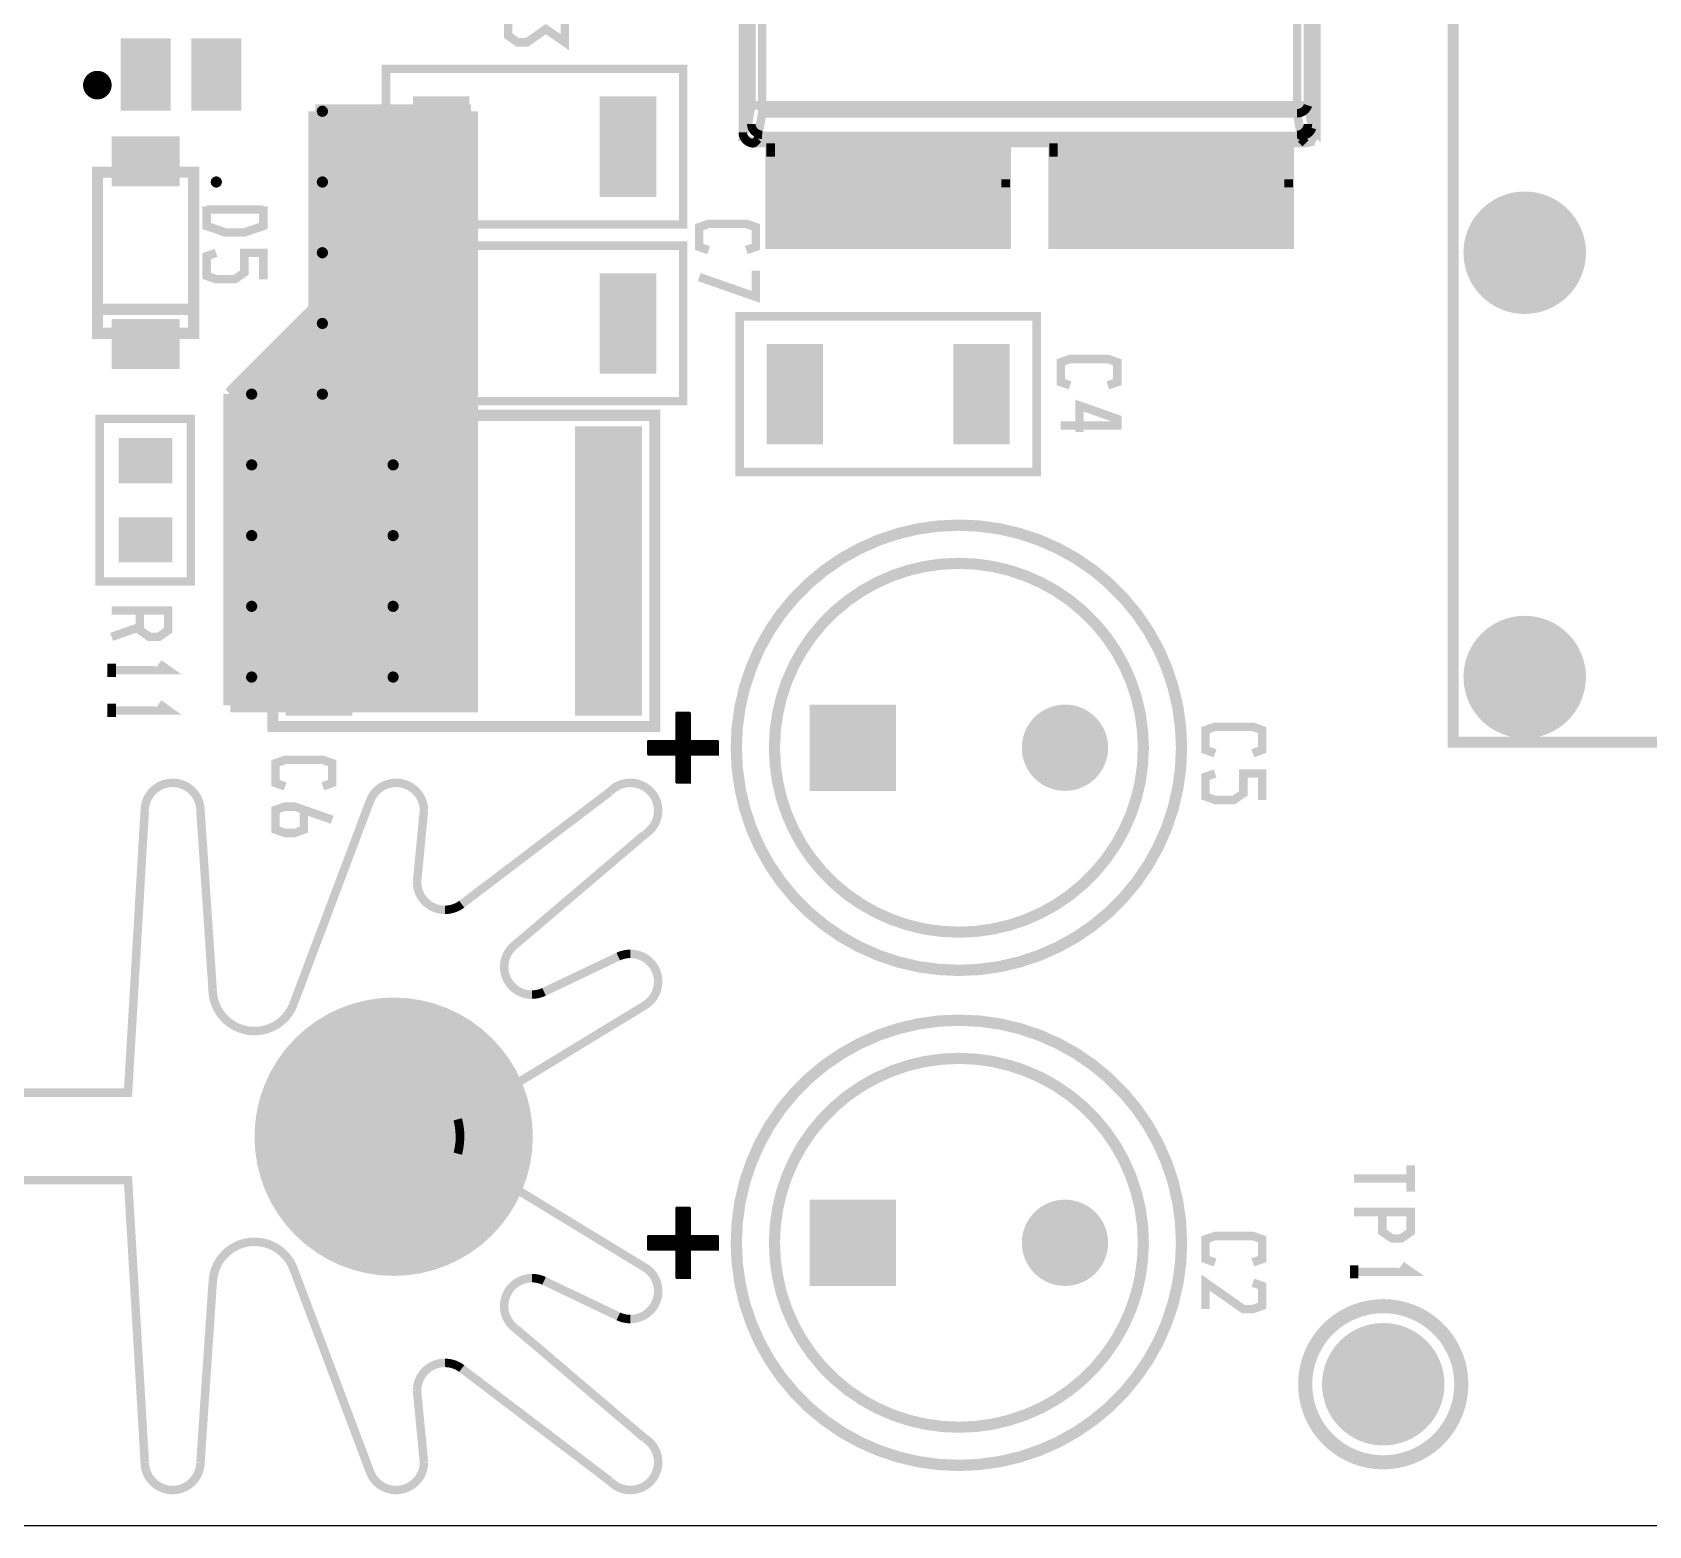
# Model space of a CAD drawing. Extents: x -5 to 112, y -5 to 71.
# Drawn here: x 32.89 to 61.92, y -5.08 to 21.74 of the extents above; entities that cross this region are included whole.
import ezdxf

# ---------------------------------------------------------------- set-up
doc = ezdxf.new("R2010")
doc.units = 0
doc.header["$MEASUREMENT"] = 0
doc.layers.get('0').update_dxf_attribs({"linetype": 'CONTINUOUS'})
for name, color, linetype in [('25-336-0_DRL', 6, 'CONTINUOUS'), ('25-336-0_SMT', 254, 'CONTINUOUS'), ('25-336-0_SST', 1, 'CONTINUOUS')]:
    doc.layers.add(name, color=color, linetype=linetype)

# ---------------------------------------------------------------- blocks, each defined once
blk = doc.blocks.new('ROUND_59')
at = {"const_width": 0.50038}
blk.add_lwpolyline([(-0.25019, 0, 1), (0.25019, 0, 1)], format="xyb", close=True, dxfattribs=at)
blk = doc.blocks.new('ROUND_74')
at = {"const_width": 0.40005}
blk.add_lwpolyline([(-0.200024, 0, 1), (0.200024, 0, 1)], format="xyb", close=True, dxfattribs=at)
blk = doc.blocks.new('ROUND_76')
at = {"const_width": 0.59944}
blk.add_lwpolyline([(-0.29972, 0, 1), (0.29972, 0, 1)], format="xyb", close=True, dxfattribs=at)
blk = doc.blocks.new('ROUND_78')
at = {"const_width": 1.35001}
blk.add_lwpolyline([(-0.675004, 0, 1), (0.675004, 0, 1)], format="xyb", close=True, dxfattribs=at)
blk = doc.blocks.new('ROUND_79')
at = {"const_width": 0.10033}
blk.add_lwpolyline([(-0.050164, 0, 1), (0.050164, 0, 1)], format="xyb", close=True, dxfattribs=at)
blk = doc.blocks.new('ROUND_82')
at = {"const_width": 0.10033}
blk.add_lwpolyline([(-0.050164, 0, 1), (0.050164, 0, 1)], format="xyb", close=True, dxfattribs=at)
blk = doc.blocks.new('RECTANGLE_2')
blk.add_solid([(0.4826, 0.4064), (0.4826, -0.4064), (-0.4826, 0.4064), (-0.4826, -0.4064)])
blk = doc.blocks.new('ROUND_3')
at = {"const_width": 0.7747}
blk.add_lwpolyline([(-0.38735, 0, 1), (0.38735, 0, 1)], format="xyb", close=True, dxfattribs=at)
blk = doc.blocks.new('SQUARE_4')
blk.add_solid([(0.7747, 0.7747), (0.7747, -0.7747), (-0.7747, 0.7747), (-0.7747, -0.7747)])
blk = doc.blocks.new('RECTANGLE_5')
blk.add_solid([(0.508, 0.9017), (0.508, -0.9017), (-0.508, 0.9017), (-0.508, -0.9017)])
blk = doc.blocks.new('RECTANGLE_6')
blk.add_solid([(0.59944, 2.59969), (0.59944, -2.59969), (-0.59944, 2.59969), (-0.59944, -2.59969)])
blk = doc.blocks.new('RECTANGLE_17')
blk.add_solid([(0.6096, 0.44958), (0.6096, -0.44958), (-0.6096, 0.44958), (-0.6096, -0.44958)])
blk = doc.blocks.new('ROUND_33')
at = {"const_width": 1.09982}
blk.add_lwpolyline([(-0.54991, 0, 1), (0.54991, 0, 1)], format="xyb", close=True, dxfattribs=at)
blk = doc.blocks.new('ROUND_44')
at = {"const_width": 2.49936}
blk.add_lwpolyline([(-1.24968, 0, 1), (1.24968, 0, 1)], format="xyb", close=True, dxfattribs=at)
blk = doc.blocks.new('RECTANGLE_45')
blk.add_solid([(2.20472, 0.99949), (2.20472, -0.99949), (-2.20472, 0.99949), (-2.20472, -0.99949)])
blk = doc.blocks.new('RECTANGLE_49')
blk.add_solid([(0.44958, 0.65024), (0.44958, -0.65024), (-0.44958, 0.65024), (-0.44958, -0.65024)])
blk = doc.blocks.new('ROUND_66')
at = {"const_width": 0.0762}
blk.add_lwpolyline([(-0.0381, 0, 1), (0.0381, 0, 1)], format="xyb", close=True, dxfattribs=at)

msp = doc.modelspace()

# ---------------------------------------------------------------- linework, layer by layer
at = {"layer": '25-336-0_DRL'}
msp.add_line((111.76, -5.08), (-5.08, -5.08), dxfattribs=at)
at = {"layer": '25-336-0_SMT', "const_width": 0.254}
for points in [[(40.767, 20.32), (40.767, 9.652), (36.449, 9.652)], [(37.973, 20.32), (37.973, 16.764)], [(40.767, 20.32), (37.973, 20.32)], [(40.767, 20.2692), (37.973, 20.2692)], [(38.1508, 20.32), (38.1508, 9.652)], [(38.3794, 20.32), (38.3794, 9.652)], [(38.608, 20.32), (38.608, 9.652)], [(38.8366, 20.32), (38.8366, 9.652)], [(39.0652, 20.32), (39.0652, 9.652)], [(39.2938, 20.32), (39.2938, 9.652)], [(39.5224, 20.32), (39.5224, 9.652)], [(39.751, 20.32), (39.751, 9.652)], [(39.9796, 20.32), (39.9796, 9.652)], [(40.2082, 20.32), (40.2082, 9.652)], [(40.4368, 20.32), (40.4368, 9.652)], [(40.6654, 20.32), (40.6654, 9.652)], [(40.767, 20.0406), (37.973, 20.0406)], [(40.767, 19.812), (37.973, 19.812)], [(40.767, 19.5834), (37.973, 19.5834)], [(40.767, 19.3548), (37.973, 19.3548)], [(40.767, 19.1262), (37.973, 19.1262)], [(40.767, 18.8976), (37.973, 18.8976)], [(40.767, 18.669), (37.973, 18.669)], [(40.767, 18.4404), (37.973, 18.4404)], [(40.767, 18.2118), (37.973, 18.2118)], [(40.767, 17.9832), (37.973, 17.9832)], [(40.767, 17.7546), (37.973, 17.7546)], [(40.767, 17.526), (37.973, 17.526)], [(40.767, 17.2974), (37.973, 17.2974)], [(40.767, 17.0688), (37.973, 17.0688)], [(37.973, 16.764), (36.449, 15.24)], [(37.9222, 16.7132), (37.9222, 9.652)], [(40.767, 16.8402), (37.973, 16.8402)], [(37.6936, 16.4846), (37.6936, 9.652)], [(40.767, 16.6116), (37.8206, 16.6116)], [(40.767, 16.1544), (37.3634, 16.1544)], [(37.465, 16.256), (37.465, 9.652)], [(40.767, 16.383), (37.592, 16.383)], [(40.767, 15.9258), (37.1348, 15.9258)], [(37.2364, 16.0274), (37.2364, 9.652)], [(36.7792, 15.5702), (36.7792, 9.652)], [(40.767, 15.6972), (36.9062, 15.6972)], [(37.0078, 15.7988), (37.0078, 9.652)], [(36.5506, 15.3416), (36.5506, 9.652)], [(40.767, 15.4686), (36.6776, 15.4686)], [(40.767, 15.24), (36.449, 15.24)], [(36.449, 15.24), (36.449, 9.652)], [(40.767, 15.0114), (36.449, 15.0114)], [(40.767, 14.7828), (36.449, 14.7828)], [(40.767, 14.5542), (36.449, 14.5542)], [(40.767, 14.3256), (36.449, 14.3256)], [(40.767, 14.097), (36.449, 14.097)], [(40.767, 13.8684), (36.449, 13.8684)], [(40.767, 13.6398), (36.449, 13.6398)], [(40.767, 13.4112), (36.449, 13.4112)], [(40.767, 13.1826), (36.449, 13.1826)], [(40.767, 12.954), (36.449, 12.954)], [(40.767, 12.7254), (36.449, 12.7254)], [(40.767, 12.4968), (36.449, 12.4968)], [(40.767, 12.2682), (36.449, 12.2682)], [(40.767, 12.0396), (36.449, 12.0396)], [(40.767, 11.811), (36.449, 11.811)], [(40.767, 11.5824), (36.449, 11.5824)], [(40.767, 11.3538), (36.449, 11.3538)], [(40.767, 11.1252), (36.449, 11.1252)], [(40.767, 10.8966), (36.449, 10.8966)], [(40.767, 10.668), (36.449, 10.668)], [(40.767, 10.4394), (36.449, 10.4394)], [(40.767, 10.2108), (36.449, 10.2108)], [(40.767, 9.9822), (36.449, 9.9822)], [(40.767, 9.7536), (36.449, 9.7536)]]:
    msp.add_lwpolyline(points, dxfattribs=at)
at = {"layer": '25-336-0_SST'}
for points, const_width in [([(58.50382, 29.16936), (68.59524, 29.16936), (68.59524, 8.98906), (58.40476, 8.98906), (58.40476, 29.16936), (58.50382, 29.16936)], 0.20066), ([(49.95926, 28.1813), (49.95926, 28.66136), (50.37074, 28.66136), (50.37074, 28.1813), (49.95926, 28.1813), (49.95926, 28.03398), (49.95926, 27.89174), (50.37074, 27.89174), (50.37074, 27.48788), (50.37074, 27.24404), (49.95926, 27.24404), (45.84954, 27.24404), (45.847, 27.24404), (45.99686, 27.09418), (45.99686, 26.8986), (45.99686, 20.42668), (45.80128, 20.42668), (45.73016, 20.02028), (45.64888, 19.94154), (45.64888, 19.94408)], 0.1524), ([(45.64888, 19.94154), (45.64888, 19.94408), (45.64888, 27.04592), (45.64888, 27.04846), (45.7581, 27.22372)], 0.1524), ([(55.79872, 20.42668), (55.79872, 26.8986), (55.95112, 27.04846), (55.92826, 27.13482), (55.9308, 27.13736), (55.753, 27.24404), (55.92826, 27.13736)], 0.1524), ([(55.87238, 20.02028), (55.95112, 19.94154), (55.95112, 19.94408), (55.95112, 27.04592), (55.95112, 27.04846)], 0.1524), ([(45.80128, 20.42668), (45.80128, 26.8986), (45.99686, 26.8986), (55.60314, 26.8986), (55.60314, 20.42668), (45.99686, 20.42668), (45.99686, 20.28444)], 0.1524), ([(41.6052, 22.03196), (41.43756, 21.91512), (41.43756, 21.67636), (41.6052, 21.55952), (41.77538, 21.55952), (42.1132, 21.79574), (42.45356, 21.55952), (42.45356, 22.03196)], 0.1524), ([(34.22904, 20.84832), (33.88868, 20.84832)], 0.1524), ([(33.98012, 20.95246), (33.98012, 20.62734)], 0.1524), ([(34.11728, 20.96008), (34.11728, 20.61972)], 0.1524), ([(44.577, 21.082), (44.577, 18.288), (39.243, 18.288), (39.243, 21.082), (44.577, 21.082)], 0.1524), ([(34.22142, 20.71116), (33.8963, 20.71116)], 0.1524), ([(45.92574, 19.87804), (45.99686, 20.28444), (55.60314, 20.28444), (55.60314, 20.42668), (55.79872, 20.42668), (55.87238, 20.02028)], 0.1524), ([(55.67426, 19.87804), (55.67426, 19.8247), (45.92574, 19.8247), (45.92574, 19.87804), (55.67426, 19.87804), (55.60314, 20.28444)], 0.1524), ([(55.84444, 19.76628), (55.95112, 19.94154), (55.8419, 19.76882), (55.8419, 19.76628), (55.753, 19.74596), (55.75046, 19.74596), (45.84954, 19.74596), (45.847, 19.74596), (45.67174, 19.85264)], 0.1524), ([(45.847, 19.74596), (45.92574, 19.8247)], 0.1524), ([(50.37074, 19.74596), (50.37074, 19.50212), (46.14926, 19.50212), (46.14926, 19.09826), (46.14926, 18.95602), (50.37074, 18.95602), (50.37074, 18.8087), (50.37074, 18.3261), (46.14926, 18.3261), (46.14926, 18.8087), (46.14926, 18.95602)], 0.1524), ([(46.14926, 19.50212), (46.14926, 19.74596)], 0.1524), ([(55.45074, 19.74596), (55.45074, 19.50212), (51.22926, 19.50212), (51.22926, 19.09826), (51.22926, 18.95602), (55.45074, 18.95602), (55.45074, 18.8087), (55.45074, 18.3261), (51.22926, 18.3261), (51.22926, 18.8087), (51.22926, 18.95602)], 0.1524), ([(51.22926, 19.50212), (51.22926, 19.74596)], 0.1524), ([(55.67426, 19.8247), (55.753, 19.74596)], 0.1524), ([(46.14926, 19.09826), (50.37074, 19.09826), (50.37074, 19.50212)], 0.1524), ([(51.22926, 19.09826), (55.45074, 19.09826), (55.45074, 19.50212)], 0.1524), ([(35.7886, 16.3576), (35.7886, 16.3322), (34.0614, 16.3322), (34.0614, 19.2278), (35.7886, 19.2278), (35.7886, 16.3576)], 0.20066), ([(50.37074, 18.95602), (50.37074, 19.09826)], 0.1524), ([(55.45074, 18.95602), (55.45074, 19.09826)], 0.1524), ([(46.14926, 18.8087), (50.37074, 18.8087)], 0.1524), ([(51.22926, 18.8087), (55.45074, 18.8087)], 0.1524), ([(36.02228, 18.61566), (36.02228, 18.26006), (36.3601, 18.14322), (36.69792, 18.14322), (37.03828, 18.26006), (37.03828, 18.61566)], 0.1524), ([(36.02228, 18.55724), (37.03828, 18.55724)], 0.1524), ([(45.0342, 17.82572), (44.86656, 17.88414), (44.86656, 18.23974), (45.0342, 18.29816), (45.71238, 18.29816), (45.88256, 18.23974), (45.88256, 17.88414), (45.71238, 17.82572)], 0.1524), ([(36.18992, 17.77746), (36.02228, 17.71904), (36.02228, 17.36344), (36.18992, 17.30502), (36.53028, 17.30502), (36.69792, 17.42186), (36.69792, 17.77746), (37.03828, 17.77746), (37.03828, 17.30502)], 0.1524), ([(44.577, 17.907), (44.577, 15.113), (39.243, 15.113), (39.243, 17.907), (44.577, 17.907)], 0.1524), ([(44.86656, 17.34312), (45.88256, 16.98752), (45.88256, 17.45996)], 0.1524), ([(35.7632, 16.764), (34.1122, 16.764)], 0.20066), ([(45.593, 13.843), (45.593, 16.637), (50.927, 16.637), (50.927, 13.843), (45.593, 13.843)], 0.1524), ([(51.52644, 15.39748), (51.3588, 15.4559), (51.3588, 15.8115), (51.52644, 15.87246), (52.20462, 15.87246), (52.3748, 15.8115), (52.3748, 15.4559), (52.20462, 15.39748)], 0.1524), ([(51.69662, 14.55928), (51.69662, 15.03426), (52.3748, 14.7955), (52.3748, 14.67866), (51.3588, 14.67866)], 0.1524), ([(34.0995, 14.7955), (34.0995, 11.8745), (35.7378, 11.8745), (35.7378, 14.7955), (34.0995, 14.7955)], 0.1524), ([(44.069, 14.859), (37.211, 14.859), (37.211, 9.271), (44.069, 9.271), (44.069, 14.859)], 0.20066), ([(34.8234, 11.35634), (34.8234, 11.00074), (34.99358, 10.88136), (35.16376, 10.88136), (35.3314, 11.00074), (35.3314, 11.35634), (34.3154, 11.35634)], 0.1524), ([(34.8234, 11.05916), (34.3154, 10.88136)], 0.1524), ([(34.3154, 10.16254), (34.3154, 10.39876)], 0.1524), ([(34.3154, 10.28192), (35.3314, 10.28192), (35.16376, 10.39876)], 0.1524), ([(34.3154, 9.44372), (34.3154, 9.67994)], 0.1524), ([(34.3154, 9.56056), (35.3314, 9.56056), (35.16376, 9.67994)], 0.1524), ([(44.45, 9.525), (44.45, 9.017)], 0.0254), ([(44.704, 9.525), (44.45, 9.525)], 0.0254), ([(44.704, 9.4996), (44.45, 9.4996)], 0.0254), ([(44.704, 9.47674), (44.45, 9.47674)], 0.0254), ([(44.704, 9.45388), (44.45, 9.45388)], 0.0254), ([(44.704, 9.43102), (44.45, 9.43102)], 0.0254), ([(44.704, 9.40816), (44.45, 9.40816)], 0.0254), ([(44.704, 9.3853), (44.45, 9.3853)], 0.0254), ([(44.704, 9.36244), (44.45, 9.36244)], 0.0254), ([(44.704, 9.33958), (44.45, 9.33958)], 0.0254), ([(44.704, 9.31672), (44.45, 9.31672)], 0.0254), ([(44.704, 9.29386), (44.45, 9.29386)], 0.0254), ([(44.45508, 9.525), (44.45508, 8.255)], 0.0254), ([(44.47794, 9.525), (44.47794, 8.255)], 0.0254), ([(44.5008, 9.525), (44.5008, 8.255)], 0.0254), ([(44.52366, 9.525), (44.52366, 8.255)], 0.0254), ([(44.54652, 9.525), (44.54652, 8.255)], 0.0254), ([(44.56938, 9.525), (44.56938, 8.255)], 0.0254), ([(44.59224, 9.525), (44.59224, 8.255)], 0.0254), ([(44.6151, 9.525), (44.6151, 8.255)], 0.0254), ([(44.63796, 9.525), (44.63796, 8.255)], 0.0254), ([(44.66082, 9.525), (44.66082, 8.255)], 0.0254), ([(44.68368, 9.525), (44.68368, 8.255)], 0.0254), ([(44.704, 9.525), (44.704, 9.017)], 0.0254), ([(44.70654, 9.525), (44.70654, 8.763)], 0.0254), ([(54.12994, 8.79094), (53.95976, 8.8519), (53.95976, 9.2075), (54.12994, 9.26592), (54.80812, 9.26592), (54.97576, 9.2075), (54.97576, 8.8519), (54.80812, 8.79094)], 0.1524), ([(43.942, 9.017), (43.942, 8.763)], 0.0254), ([(44.45, 9.017), (43.942, 9.017)], 0.0254), ([(45.212, 8.99668), (43.942, 8.99668)], 0.0254), ([(43.97502, 9.017), (43.97502, 8.763)], 0.0254), ([(43.99788, 9.017), (43.99788, 8.763)], 0.0254), ([(44.02074, 9.017), (44.02074, 8.763)], 0.0254), ([(44.0436, 9.017), (44.0436, 8.763)], 0.0254), ([(44.06646, 9.017), (44.06646, 8.763)], 0.0254), ([(44.08932, 9.017), (44.08932, 8.763)], 0.0254), ([(44.11218, 9.017), (44.11218, 8.763)], 0.0254), ([(44.13504, 9.017), (44.13504, 8.763)], 0.0254), ([(44.1579, 9.017), (44.1579, 8.763)], 0.0254), ([(44.18076, 9.017), (44.18076, 8.763)], 0.0254), ([(44.20362, 9.017), (44.20362, 8.763)], 0.0254), ([(44.22648, 9.017), (44.22648, 8.763)], 0.0254), ([(44.24934, 9.017), (44.24934, 8.763)], 0.0254), ([(44.2722, 9.017), (44.2722, 8.763)], 0.0254), ([(44.29506, 9.017), (44.29506, 8.763)], 0.0254), ([(44.31792, 9.017), (44.31792, 8.763)], 0.0254), ([(44.34078, 9.017), (44.34078, 8.763)], 0.0254), ([(44.36364, 9.017), (44.36364, 8.763)], 0.0254), ([(44.3865, 9.017), (44.3865, 8.763)], 0.0254), ([(44.40936, 9.017), (44.40936, 8.763)], 0.0254), ([(44.43222, 9.017), (44.43222, 8.763)], 0.0254), ([(44.704, 9.271), (44.45, 9.271)], 0.0254), ([(44.704, 9.24814), (44.45, 9.24814)], 0.0254), ([(44.704, 9.22528), (44.45, 9.22528)], 0.0254), ([(44.704, 9.20242), (44.45, 9.20242)], 0.0254), ([(44.704, 9.17956), (44.45, 9.17956)], 0.0254), ([(44.704, 9.1567), (44.45, 9.1567)], 0.0254), ([(44.704, 9.13384), (44.45, 9.13384)], 0.0254), ([(44.704, 9.11098), (44.45, 9.11098)], 0.0254), ([(44.704, 9.08812), (44.45, 9.08812)], 0.0254), ([(44.704, 9.06526), (44.45, 9.06526)], 0.0254), ([(44.704, 9.0424), (44.45, 9.0424)], 0.0254), ([(45.212, 9.01954), (44.45, 9.01954)], 0.0254), ([(45.212, 9.017), (45.212, 8.763), (44.704, 8.763), (44.704, 8.255), (44.45, 8.255)], 0.0254), ([(45.212, 9.017), (44.704, 9.017)], 0.0254), ([(44.7294, 9.017), (44.7294, 8.763)], 0.0254), ([(44.75226, 9.017), (44.75226, 8.763)], 0.0254), ([(44.77512, 9.017), (44.77512, 8.763)], 0.0254), ([(44.79798, 9.017), (44.79798, 8.763)], 0.0254), ([(44.82084, 9.017), (44.82084, 8.763)], 0.0254), ([(44.8437, 9.017), (44.8437, 8.763)], 0.0254), ([(44.86656, 9.017), (44.86656, 8.763)], 0.0254), ([(44.88942, 9.017), (44.88942, 8.763)], 0.0254), ([(44.91228, 9.017), (44.91228, 8.763)], 0.0254), ([(44.93514, 9.017), (44.93514, 8.763)], 0.0254), ([(44.958, 9.017), (44.958, 8.763)], 0.0254), ([(44.98086, 9.017), (44.98086, 8.763)], 0.0254), ([(45.00372, 9.017), (45.00372, 8.763)], 0.0254), ([(45.02658, 9.017), (45.02658, 8.763)], 0.0254), ([(45.04944, 9.017), (45.04944, 8.763)], 0.0254), ([(45.0723, 9.017), (45.0723, 8.763)], 0.0254), ([(45.09516, 9.017), (45.09516, 8.763)], 0.0254), ([(45.11802, 9.017), (45.11802, 8.763)], 0.0254), ([(45.14088, 9.017), (45.14088, 8.763)], 0.0254), ([(45.16374, 9.017), (45.16374, 8.763)], 0.0254), ([(45.1866, 9.017), (45.1866, 8.763)], 0.0254), ([(37.42944, 8.19658), (37.25926, 8.25754), (37.25926, 8.61314), (37.42944, 8.67156), (38.10762, 8.67156), (38.27526, 8.61314), (38.27526, 8.25754), (38.10762, 8.19658)], 0.1524), ([(45.212, 8.97382), (43.942, 8.97382)], 0.0254), ([(45.212, 8.95096), (43.942, 8.95096)], 0.0254), ([(45.212, 8.9281), (43.942, 8.9281)], 0.0254), ([(45.212, 8.90524), (43.942, 8.90524)], 0.0254), ([(45.212, 8.88238), (43.942, 8.88238)], 0.0254), ([(45.212, 8.85952), (43.942, 8.85952)], 0.0254), ([(45.212, 8.83666), (43.942, 8.83666)], 0.0254), ([(45.212, 8.8138), (43.942, 8.8138)], 0.0254), ([(45.212, 8.79094), (43.942, 8.79094)], 0.0254), ([(45.212, 8.76808), (43.942, 8.76808)], 0.0254), ([(44.45, 8.763), (43.942, 8.763)], 0.0254), ([(44.45, 8.763), (44.45, 8.255)], 0.0254), ([(44.704, 8.74522), (44.45, 8.74522)], 0.0254), ([(44.704, 8.72236), (44.45, 8.72236)], 0.0254), ([(44.704, 8.6995), (44.45, 8.6995)], 0.0254), ([(44.704, 8.67664), (44.45, 8.67664)], 0.0254), ([(44.704, 8.65378), (44.45, 8.65378)], 0.0254), ([(44.704, 8.63092), (44.45, 8.63092)], 0.0254), ([(44.704, 8.60806), (44.45, 8.60806)], 0.0254), ([(44.704, 8.5852), (44.45, 8.5852)], 0.0254), ([(44.704, 8.56234), (44.45, 8.56234)], 0.0254), ([(44.704, 8.53948), (44.45, 8.53948)], 0.0254), ([(44.704, 8.51662), (44.45, 8.51662)], 0.0254), ([(44.704, 8.49376), (44.45, 8.49376)], 0.0254), ([(44.704, 8.4709), (44.45, 8.4709)], 0.0254), ([(44.704, 8.44804), (44.45, 8.44804)], 0.0254), ([(44.704, 8.42518), (44.45, 8.42518)], 0.0254), ([(54.12994, 8.42772), (53.95976, 8.3693), (53.95976, 8.0137), (54.12994, 7.95274), (54.46776, 7.95274), (54.63794, 8.07212), (54.63794, 8.42772), (54.97576, 8.42772), (54.97576, 7.95274)], 0.1524), ([(40.6019, 6.08076), (43.26636, 8.1026)], 0.1524), ([(44.704, 8.40232), (44.45, 8.40232)], 0.0254), ([(44.704, 8.37946), (44.45, 8.37946)], 0.0254), ([(44.704, 8.3566), (44.45, 8.3566)], 0.0254), ([(44.704, 8.33374), (44.45, 8.33374)], 0.0254), ([(44.704, 8.31088), (44.45, 8.31088)], 0.0254), ([(44.704, 8.28802), (44.45, 8.28802)], 0.0254), ([(37.76726, 7.77494), (37.76726, 7.41934), (37.59962, 7.35838), (37.42944, 7.35838), (37.25926, 7.41934), (37.25926, 7.77494), (37.42944, 7.83336), (37.59962, 7.83336), (38.27526, 7.59714)], 0.1524), ([(37.58184, 4.28752), (38.95598, 7.9375)], 0.1524), ([(18.43024, 7.7597), (18.72996, 2.69494), (34.61004, 2.69494), (34.90976, 7.7597)], 0.1524), ([(35.91052, 7.7597), (36.12896, 4.55422)], 0.1524), ([(39.92372, 7.7597), (39.79926, 6.47954)], 0.1524), ([(43.88866, 7.33298), (41.56964, 5.3594)], 0.1524), ([(42.08018, 4.50596), (43.41368, 5.14096)], 0.1524), ([(43.88866, 4.26212), (40.53586, 2.2225), (40.53078, 2.21742)], 0.1524), ([(40.53078, 1.60274), (40.5384, 1.59766), (43.88866, -0.44196)], 0.1524), ([(57.64276, 0.91694), (57.64276, 1.39192)], 0.1524), ([(34.90976, -3.93954), (34.61004, 1.12522), (18.72996, 1.12522), (18.43024, -3.93954)], 0.1524), ([(56.62676, 1.1557), (57.64276, 1.1557)], 0.1524), ([(44.45, 0.635), (44.45, 0.127)], 0.0254), ([(44.704, 0.635), (44.45, 0.635)], 0.0254), ([(44.704, 0.6096), (44.45, 0.6096)], 0.0254), ([(44.704, 0.58674), (44.45, 0.58674)], 0.0254), ([(44.45508, 0.635), (44.45508, -0.635)], 0.0254), ([(44.47794, 0.635), (44.47794, -0.635)], 0.0254), ([(44.5008, 0.635), (44.5008, -0.635)], 0.0254), ([(44.52366, 0.635), (44.52366, -0.635)], 0.0254), ([(44.54652, 0.635), (44.54652, -0.635)], 0.0254), ([(44.56938, 0.635), (44.56938, -0.635)], 0.0254), ([(44.59224, 0.635), (44.59224, -0.635)], 0.0254), ([(44.6151, 0.635), (44.6151, -0.635)], 0.0254), ([(44.63796, 0.635), (44.63796, -0.635)], 0.0254), ([(44.66082, 0.635), (44.66082, -0.635)], 0.0254), ([(44.68368, 0.635), (44.68368, -0.635)], 0.0254), ([(44.704, 0.635), (44.704, 0.127)], 0.0254), ([(44.70654, 0.635), (44.70654, -0.127)], 0.0254), ([(57.13476, 0.55372), (57.13476, 0.19812), (57.30494, 0.07874), (57.47512, 0.07874), (57.64276, 0.19812), (57.64276, 0.55372), (56.62676, 0.55372)], 0.1524), ([(44.704, 0.56388), (44.45, 0.56388)], 0.0254), ([(44.704, 0.54102), (44.45, 0.54102)], 0.0254), ([(44.704, 0.51816), (44.45, 0.51816)], 0.0254), ([(44.704, 0.4953), (44.45, 0.4953)], 0.0254), ([(44.704, 0.47244), (44.45, 0.47244)], 0.0254), ([(44.704, 0.44958), (44.45, 0.44958)], 0.0254), ([(44.704, 0.42672), (44.45, 0.42672)], 0.0254), ([(44.704, 0.40386), (44.45, 0.40386)], 0.0254), ([(44.704, 0.381), (44.45, 0.381)], 0.0254), ([(44.704, 0.35814), (44.45, 0.35814)], 0.0254), ([(44.704, 0.33528), (44.45, 0.33528)], 0.0254), ([(44.704, 0.31242), (44.45, 0.31242)], 0.0254), ([(44.704, 0.28956), (44.45, 0.28956)], 0.0254), ([(43.942, 0.127), (43.942, -0.127)], 0.0254), ([(44.45, 0.127), (43.942, 0.127)], 0.0254), ([(45.212, 0.10668), (43.942, 0.10668)], 0.0254), ([(45.212, 0.08382), (43.942, 0.08382)], 0.0254), ([(45.212, 0.06096), (43.942, 0.06096)], 0.0254), ([(45.212, 0.0381), (43.942, 0.0381)], 0.0254), ([(45.212, 0.01524), (43.942, 0.01524)], 0.0254), ([(45.212, -0.00762), (43.942, -0.00762)], 0.0254), ([(43.97502, 0.127), (43.97502, -0.127)], 0.0254), ([(43.99788, 0.127), (43.99788, -0.127)], 0.0254), ([(44.02074, 0.127), (44.02074, -0.127)], 0.0254), ([(44.0436, 0.127), (44.0436, -0.127)], 0.0254), ([(44.06646, 0.127), (44.06646, -0.127)], 0.0254), ([(44.08932, 0.127), (44.08932, -0.127)], 0.0254), ([(44.11218, 0.127), (44.11218, -0.127)], 0.0254), ([(44.13504, 0.127), (44.13504, -0.127)], 0.0254), ([(44.1579, 0.127), (44.1579, -0.127)], 0.0254), ([(44.18076, 0.127), (44.18076, -0.127)], 0.0254), ([(44.20362, 0.127), (44.20362, -0.127)], 0.0254), ([(44.22648, 0.127), (44.22648, -0.127)], 0.0254), ([(44.24934, 0.127), (44.24934, -0.127)], 0.0254), ([(44.2722, 0.127), (44.2722, -0.127)], 0.0254), ([(44.29506, 0.127), (44.29506, -0.127)], 0.0254), ([(44.31792, 0.127), (44.31792, -0.127)], 0.0254), ([(44.34078, 0.127), (44.34078, -0.127)], 0.0254), ([(44.36364, 0.127), (44.36364, -0.127)], 0.0254), ([(44.3865, 0.127), (44.3865, -0.127)], 0.0254), ([(44.40936, 0.127), (44.40936, -0.127)], 0.0254), ([(44.43222, 0.127), (44.43222, -0.127)], 0.0254), ([(44.704, 0.2667), (44.45, 0.2667)], 0.0254), ([(44.704, 0.24384), (44.45, 0.24384)], 0.0254), ([(44.704, 0.22098), (44.45, 0.22098)], 0.0254), ([(44.704, 0.19812), (44.45, 0.19812)], 0.0254), ([(44.704, 0.17526), (44.45, 0.17526)], 0.0254), ([(44.704, 0.1524), (44.45, 0.1524)], 0.0254), ([(45.212, 0.12954), (44.45, 0.12954)], 0.0254), ([(45.212, 0.127), (45.212, -0.127), (44.704, -0.127), (44.704, -0.635), (44.45, -0.635)], 0.0254), ([(45.212, 0.127), (44.704, 0.127)], 0.0254), ([(44.7294, 0.127), (44.7294, -0.127)], 0.0254), ([(44.75226, 0.127), (44.75226, -0.127)], 0.0254), ([(44.77512, 0.127), (44.77512, -0.127)], 0.0254), ([(44.79798, 0.127), (44.79798, -0.127)], 0.0254), ([(44.82084, 0.127), (44.82084, -0.127)], 0.0254), ([(44.8437, 0.127), (44.8437, -0.127)], 0.0254), ([(44.86656, 0.127), (44.86656, -0.127)], 0.0254), ([(44.88942, 0.127), (44.88942, -0.127)], 0.0254), ([(44.91228, 0.127), (44.91228, -0.127)], 0.0254), ([(44.93514, 0.127), (44.93514, -0.127)], 0.0254), ([(44.958, 0.127), (44.958, -0.127)], 0.0254), ([(44.98086, 0.127), (44.98086, -0.127)], 0.0254), ([(45.00372, 0.127), (45.00372, -0.127)], 0.0254), ([(45.02658, 0.127), (45.02658, -0.127)], 0.0254), ([(45.04944, 0.127), (45.04944, -0.127)], 0.0254), ([(45.0723, 0.127), (45.0723, -0.127)], 0.0254), ([(45.09516, 0.127), (45.09516, -0.127)], 0.0254), ([(45.11802, 0.127), (45.11802, -0.127)], 0.0254), ([(45.14088, 0.127), (45.14088, -0.127)], 0.0254), ([(45.16374, 0.127), (45.16374, -0.127)], 0.0254), ([(45.1866, 0.127), (45.1866, -0.127)], 0.0254), ([(54.12994, -0.35306), (53.95976, -0.2921), (53.95976, 0.0635), (54.12994, 0.12192), (54.80812, 0.12192), (54.97576, 0.0635), (54.97576, -0.2921), (54.80812, -0.35306)], 0.1524), ([(45.212, -0.03048), (43.942, -0.03048)], 0.0254), ([(45.212, -0.05334), (43.942, -0.05334)], 0.0254), ([(45.212, -0.0762), (43.942, -0.0762)], 0.0254), ([(45.212, -0.09906), (43.942, -0.09906)], 0.0254), ([(45.212, -0.12192), (43.942, -0.12192)], 0.0254), ([(44.45, -0.127), (43.942, -0.127)], 0.0254), ([(44.45, -0.127), (44.45, -0.635)], 0.0254), ([(44.704, -0.14478), (44.45, -0.14478)], 0.0254), ([(44.704, -0.16764), (44.45, -0.16764)], 0.0254), ([(44.704, -0.1905), (44.45, -0.1905)], 0.0254), ([(44.704, -0.21336), (44.45, -0.21336)], 0.0254), ([(44.704, -0.23622), (44.45, -0.23622)], 0.0254), ([(44.704, -0.25908), (44.45, -0.25908)], 0.0254), ([(44.704, -0.28194), (44.45, -0.28194)], 0.0254), ([(38.95598, -4.1148), (37.58184, -0.46736)], 0.1524), ([(44.704, -0.3048), (44.45, -0.3048)], 0.0254), ([(44.704, -0.32766), (44.45, -0.32766)], 0.0254), ([(44.704, -0.35052), (44.45, -0.35052)], 0.0254), ([(44.704, -0.37338), (44.45, -0.37338)], 0.0254), ([(44.704, -0.39624), (44.45, -0.39624)], 0.0254), ([(44.704, -0.4191), (44.45, -0.4191)], 0.0254), ([(44.704, -0.44196), (44.45, -0.44196)], 0.0254), ([(44.704, -0.46482), (44.45, -0.46482)], 0.0254), ([(44.704, -0.48768), (44.45, -0.48768)], 0.0254), ([(44.704, -0.51054), (44.45, -0.51054)], 0.0254), ([(44.704, -0.5334), (44.45, -0.5334)], 0.0254), ([(44.704, -0.55626), (44.45, -0.55626)], 0.0254), ([(44.704, -0.57912), (44.45, -0.57912)], 0.0254), ([(53.95976, -1.19126), (53.95976, -0.71628), (54.63794, -1.19126), (54.80812, -1.19126), (54.97576, -1.1303), (54.97576, -0.7747), (54.80812, -0.71628)], 0.1524), ([(56.62676, -0.64008), (56.62676, -0.40386)], 0.1524), ([(56.62676, -0.5207), (57.64276, -0.5207), (57.47512, -0.40386)], 0.1524), ([(36.12896, -0.73152), (35.91052, -3.93954)], 0.1524), ([(43.41368, -1.3208), (42.08018, -0.68326)], 0.1524), ([(44.704, -0.60198), (44.45, -0.60198)], 0.0254), ([(41.56964, -1.53924), (43.88866, -3.51282)], 0.1524), ([(43.26636, -4.28244), (40.6019, -2.25806)], 0.1524), ([(39.79926, -2.65684), (39.92372, -3.93954)], 0.1524)]:
    msp.add_lwpolyline(points, dxfattribs=dict(at, const_width=const_width))
for points, const_width in [([(34.05886, 20.97024, 0.4142136), (33.87852, 20.7899)], 0.1524), ([(34.2392, 20.7899, 0.4142136), (34.05886, 20.97024)], 0.1524), ([(33.87852, 20.7899, 0.4142136), (34.05886, 20.60956)], 0.1524), ([(34.05886, 20.60956, 0.4142136), (34.2392, 20.7899)], 0.1524), ([(55.60314, 20.28444, 0.3217577), (55.79872, 20.42668)], 0.1524), ([(45.80128, 20.0914, 0.3924235), (45.99686, 19.89582)], 0.1524), ([(55.60314, 19.89582, 0.3924235), (55.79872, 20.0914)], 0.1524), ([(55.67426, 19.87804, 0.319659), (55.87238, 20.02028)], 0.1524), ([(45.64888, 19.94408, 0.4104787), (45.847, 19.74596)], 0.1524), ([(45.64888, 19.94154, 0.4142136), (45.847, 19.74342)], 0.1524), ([(49.53, 12.88796, 0.4142136), (45.53204, 8.89)], 0.2032), ([(53.52796, 8.89, 0.4142136), (49.53, 12.88796)], 0.2032), ([(49.53, 12.20216, 0.4142136), (46.21784, 8.89)], 0.20066), ([(52.84216, 8.89, 0.4142136), (49.53, 12.20216)], 0.20066), ([(45.53204, 8.89, 0.4142136), (49.53, 4.89204)], 0.2032), ([(46.21784, 8.89, 0.4142136), (49.53, 5.57784)], 0.20066), ([(49.53, 4.89204, 0.4142136), (53.52796, 8.89)], 0.2032), ([(49.53, 5.57784, 0.4142136), (52.84216, 8.89)], 0.20066), ([(35.41014, 8.26008, 0.4142136), (34.90976, 7.7597)], 0.1524), ([(35.91052, 7.7597, 0.4142136), (35.41014, 8.26008)], 0.1524), ([(39.42334, 8.26008, 0.3113292), (38.95598, 7.9375)], 0.1524), ([(39.92372, 7.7597, 0.4142136), (39.42334, 8.26008)], 0.1524), ([(43.62958, 8.26008, 0.206401), (43.26572, 8.1032)], 0.1524), ([(44.12996, 7.7597, 0.4142136), (43.62958, 8.26008)], 0.1524), ([(43.88866, 7.33298, 0.2620479), (44.12879, 7.7597)], 0.1524), ([(39.79926, 6.47954, 0.4142136), (40.29964, 5.97916)], 0.1524), ([(40.29964, 5.97916, 0.16358), (40.6019, 6.08076)], 0.1524), ([(41.56964, 5.3594, 0.2395574), (41.36437, 4.95554)], 0.1524), ([(43.62958, 5.18922, 0.111841), (43.41396, 5.14038)], 0.1524), ([(44.12996, 4.68884, 0.4142136), (43.62958, 5.18922)], 0.1524), ([(41.3639, 4.95554, 0.4142136), (41.86428, 4.45516)], 0.1524), ([(43.88866, 4.26212, 0.2620479), (44.12879, 4.68884)], 0.1524), ([(36.12896, 4.55422, 0.4142136), (36.8808, 3.80238)], 0.1524), ([(36.8808, 3.80238, 0.3113302), (37.58184, 4.28752)], 0.1524), ([(41.86428, 4.4577, 0.1123948), (42.07979, 4.50676)], 0.1524), ([(49.53, 3.99796, 0.4142136), (45.53204, 0)], 0.2032), ([(53.52796, 0, 0.4142136), (49.53, 3.99796)], 0.2032), ([(49.53, 3.31216, 0.4142136), (46.21784, 0)], 0.20066), ([(52.84216, 0, 0.4142136), (49.53, 3.31216)], 0.20066), ([(39.37254, 3.10388, 0.4142136), (38.17366, 1.905)], 0.1524), ([(39.37254, 2.921, 0.4142136), (38.35654, 1.905)], 0.1524), ([(40.53078, 2.21742, 0.3389896), (39.37254, 3.10388)], 0.1524), ([(40.38854, 1.905, 0.4142136), (39.37254, 2.921)], 0.1524), ([(40.56888, 1.91008, 0.0647982), (40.52894, 2.21693)], 0.1524), ([(40.57396, 1.905, 0.0659618), (40.5325, 2.21788)], 0.1524), ([(38.17366, 1.905, 0.4142136), (39.37254, 0.70612)], 0.1524), ([(38.35654, 1.905, 0.4142136), (39.37254, 0.889)], 0.1524), ([(39.37254, 0.889, 0.4142136), (40.38854, 1.905)], 0.1524), ([(40.53078, 1.60274, 0.0647982), (40.57078, 1.91008)], 0.1524), ([(40.53332, 1.6002, 0.0642846), (40.57267, 1.905)], 0.1524), ([(39.37254, 0.70358, 0.3408532), (40.53332, 1.6002)], 0.1524), ([(36.8808, 0.01778, 0.4142136), (36.1315, -0.73152)], 0.1524), ([(37.58184, -0.46736, 0.3121988), (36.8808, 0.01778)], 0.1524), ([(45.53204, 0, 0.4142136), (49.53, -3.99796)], 0.2032), ([(46.21784, 0, 0.4142136), (49.53, -3.31216)], 0.20066), ([(49.53, -3.99796, 0.4142136), (53.52796, 0)], 0.2032), ([(49.53, -3.31216, 0.4142136), (52.84216, 0)], 0.20066), ([(41.86428, -0.635, 0.4142136), (41.3639, -1.13538)], 0.1524), ([(42.08018, -0.68326, 0.1118401), (41.86428, -0.63436)], 0.1524), ([(44.12996, -0.86868, 0.262049), (43.88927, -0.44096)], 0.1524), ([(43.62958, -1.36906, 0.4142136), (44.12996, -0.86868)], 0.1524), ([(41.3639, -1.13538, 0.2395567), (41.56936, -1.53962)], 0.1524), ([(57.15, -1.13792, 0.4142136), (55.74792, -2.54)], 0.254), ([(58.55208, -2.54, 0.4142136), (57.15, -1.13792)], 0.254), ([(43.41368, -1.3208, 0.1118401), (43.62958, -1.3697)], 0.1524), ([(40.29964, -2.15646, 0.4142136), (39.79926, -2.65684)], 0.1524), ([(40.6019, -2.25806, 0.1635804), (40.29964, -2.15645)], 0.1524), ([(55.74792, -2.54, 0.4142136), (57.15, -3.94208)], 0.254), ([(57.15, -3.94208, 0.4142136), (58.55208, -2.54)], 0.254), ([(44.12996, -3.93954, 0.262049), (43.88927, -3.51182)], 0.1524), ([(34.90976, -3.93954, 0.4142136), (35.41014, -4.43992)], 0.1524), ([(35.41014, -4.43992, 0.4142136), (35.91052, -3.93954)], 0.1524), ([(38.95598, -4.1148, 0.3126354), (39.42334, -4.43992)], 0.1524), ([(39.42334, -4.43992, 0.4142136), (39.92372, -3.93954)], 0.1524), ([(43.62958, -4.43992, 0.4142136), (44.12996, -3.93954)], 0.1524), ([(43.26636, -4.28244, 0.2064), (43.62958, -4.43905)], 0.1524)]:
    msp.add_lwpolyline(points, format="xyb", dxfattribs=dict(at, const_width=const_width))

# ---------------------------------------------------------------- block references
at = {"layer": '25-336-0_DRL'}
for name, p in [('ROUND_79', (38.1, 20.32)), ('ROUND_82', (36.195, 19.05)), ('ROUND_79', (38.1, 19.05)), ('ROUND_76', (59.69, 17.78)), ('ROUND_79', (38.1, 17.78)), ('ROUND_79', (38.1, 16.51)), ('ROUND_79', (36.83, 15.24)), ('ROUND_79', (38.1, 15.24)), ('ROUND_79', (36.83, 13.97)), ('ROUND_79', (39.37, 13.97)), ('ROUND_79', (36.83, 12.7)), ('ROUND_79', (39.37, 12.7)), ('ROUND_79', (36.83, 11.43)), ('ROUND_79', (39.37, 11.43)), ('ROUND_76', (59.69, 10.16)), ('ROUND_79', (36.83, 10.16)), ('ROUND_79', (39.37, 10.16)), ('ROUND_74', (47.625, 8.89)), ('ROUND_74', (51.435, 8.89)), ('ROUND_78', (39.38016, 1.905)), ('ROUND_74', (47.625, 0)), ('ROUND_74', (51.435, 0)), ('ROUND_59', (57.15, -2.54))]:
    msp.add_blockref(name, p, dxfattribs=at)
at = {"layer": '25-336-0_SMT'}
for name, p in [('RECTANGLE_49', (34.925, 20.9804)), ('RECTANGLE_49', (36.195, 20.9804)), ('RECTANGLE_5', (40.2336, 19.685)), ('RECTANGLE_5', (43.5864, 19.685)), ('RECTANGLE_17', (34.925, 19.42084)), ('RECTANGLE_45', (48.26, 18.84426)), ('RECTANGLE_45', (53.34, 18.84426)), ('ROUND_33', (59.69, 17.78)), ('RECTANGLE_5', (40.2336, 16.51)), ('RECTANGLE_5', (43.5864, 16.51)), ('RECTANGLE_17', (34.925, 16.13916)), ('RECTANGLE_5', (46.5836, 15.24)), ('RECTANGLE_5', (49.9364, 15.24)), ('RECTANGLE_6', (38.03904, 12.065)), ('RECTANGLE_6', (43.23842, 12.065)), ('RECTANGLE_2', (34.925, 14.0462)), ('RECTANGLE_2', (34.925, 12.6238)), ('ROUND_33', (59.69, 10.16)), ('SQUARE_4', (47.625, 8.89)), ('ROUND_3', (51.435, 8.89)), ('ROUND_44', (39.38016, 1.905)), ('SQUARE_4', (47.625, 0)), ('ROUND_3', (51.435, 0)), ('ROUND_33', (57.15, -2.54))]:
    msp.add_blockref(name, p, dxfattribs=at)
at = {"layer": '25-336-0_SST'}
for p in [(45.847, 19.74596), (55.67426, 19.87804)]:
    msp.add_blockref('ROUND_66', p, dxfattribs=at)

doc.saveas('drawing.dxf')
